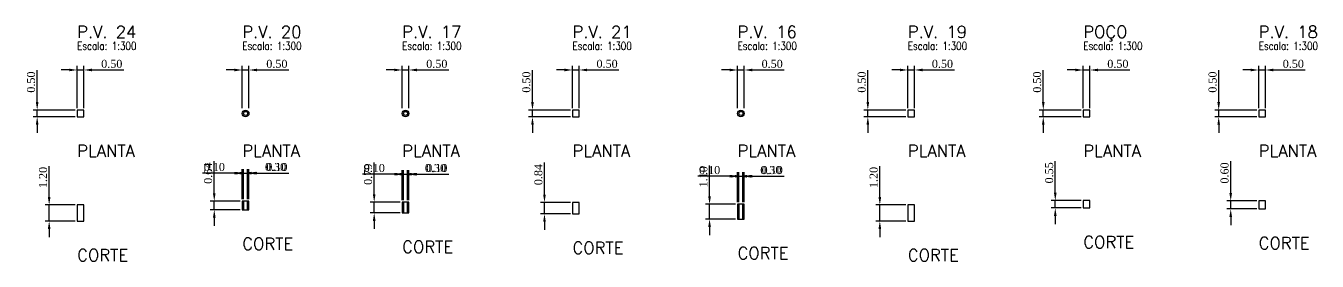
# Model space of a CAD drawing. Extents: x -44 to 14114764, y -20 to 289527804.
# Drawn here: x 359992.1 to 360088.9, y 7353290.9 to 7353308.5 of the extents above; entities that cross this region are included whole.
import ezdxf

# ---------------------------------------------------------------- set-up
doc = ezdxf.new("R2010")
doc.units = 0
doc.header["$PDMODE"] = 3
doc.header["$PDSIZE"] = 0.1
for name, color, linetype in [('DETALHE_POCO_COT', 8, 'Continuous'), ('DETALHE_POCO_FOR', 7, 'Continuous'), ('DETALHE_POCO_TIT', 5, 'Continuous'), ('DETALHE_POCO_TXT', 7, 'Continuous')]:
    doc.layers.add(name, color=color, linetype=linetype)
doc.styles.add('ROMANS', font='ROMANS.shx', dxfattribs={"height": 2})
doc.styles.get("Standard").update_dxf_attribs({"font": 'times.ttf'})
doc.dimstyles.new('ISO-25', dxfattribs={"dimtxt": 2.5, "dimasz": 2.5, "dimexe": 1.25, "dimexo": 0.625, "dimtad": 1, "dimtxsty": 'Standard', "dimcen": 2.5, "dimadec": 0, "dimazin": 0, "dimtfac": 1, "dimtmove": 0, "dimatfit": 3, "dimfxl": 1, "dimarcsym": 0})

# ---------------------------------------------------------------- blocks, each defined once
blk = doc.blocks.new('*D659')
at = {"layer": 'Defpoints', "color": 0, "transparency": 16777216}
for p in [(359996.457, 7353305.165), (359995.957, 7353302.165), (359996.457, 7353302.165)]:
    blk.add_point(p, dxfattribs=at)
at = {"layer": 'DETALHE_POCO_COT', "color": 0, "lineweight": -2, "transparency": 16777216}
for p, q in [((359995.957, 7353302.315), (359995.957, 7353305.465)), ((359996.457, 7353302.315), (359996.457, 7353305.465)), ((359995.357, 7353305.165), (359994.757, 7353305.165)), ((359995.957, 7353305.165), (359996.457, 7353305.165)), ((359997.057, 7353305.165), (359999.444, 7353305.165))]:
    blk.add_line(p, q, dxfattribs=at)
at = {"layer": 'DETALHE_POCO_COT', "color": 0, "transparency": 16777216}
for points in [[(359995.357, 7353305.265), (359995.357, 7353305.065), (359995.957, 7353305.165)], [(359997.057, 7353305.265), (359997.057, 7353305.065), (359996.457, 7353305.165)]]:
    blk.add_solid(points, dxfattribs=at)
at = {"layer": 'DETALHE_POCO_COT', "color": 0, "transparency": 16777216, "insert": (359998.551, 7353305.621), "char_height": 0.6, "attachment_point": 5}
blk.add_mtext('0.50', dxfattribs=at)
blk = doc.blocks.new('*D660')
at = {"layer": 'Defpoints', "color": 0, "transparency": 16777216}
for p in [(359992.957, 7353302.165), (359995.957, 7353302.165), (359995.957, 7353301.665)]:
    blk.add_point(p, dxfattribs=at)
at = {"layer": 'DETALHE_POCO_COT', "color": 0, "lineweight": -2, "transparency": 16777216}
for p, q in [((359992.957, 7353302.765), (359992.957, 7353305.152)), ((359995.807, 7353302.165), (359992.657, 7353302.165)), ((359995.807, 7353301.665), (359992.657, 7353301.665)), ((359992.957, 7353301.665), (359992.957, 7353302.165)), ((359992.957, 7353301.065), (359992.957, 7353300.465))]:
    blk.add_line(p, q, dxfattribs=at)
at = {"layer": 'DETALHE_POCO_COT', "color": 0, "transparency": 16777216}
for points in [[(359992.857, 7353302.765), (359993.057, 7353302.765), (359992.957, 7353302.165)], [(359992.857, 7353301.065), (359993.057, 7353301.065), (359992.957, 7353301.665)]]:
    blk.add_solid(points, dxfattribs=at)
at = {"layer": 'DETALHE_POCO_COT', "color": 0, "transparency": 16777216, "insert": (359992.501, 7353304.259), "char_height": 0.6, "attachment_point": 5, "rotation": 90}
blk.add_mtext('0.50', dxfattribs=at)
blk = doc.blocks.new('*D661')
at = {"layer": 'Defpoints', "color": 0, "transparency": 16777216}
for p in [(359993.857, 7353295.065), (359995.957, 7353295.065), (359995.957, 7353293.865)]:
    blk.add_point(p, dxfattribs=at)
at = {"layer": 'DETALHE_POCO_COT', "color": 0, "lineweight": -2, "transparency": 16777216}
for p, q in [((359993.857, 7353295.665), (359993.857, 7353297.98)), ((359995.807, 7353295.065), (359993.557, 7353295.065)), ((359993.857, 7353293.865), (359993.857, 7353295.065)), ((359995.807, 7353293.865), (359993.557, 7353293.865)), ((359993.857, 7353293.265), (359993.857, 7353292.665))]:
    blk.add_line(p, q, dxfattribs=at)
at = {"layer": 'DETALHE_POCO_COT', "color": 0, "transparency": 16777216}
for points in [[(359993.757, 7353295.665), (359993.957, 7353295.665), (359993.857, 7353295.065)], [(359993.757, 7353293.265), (359993.957, 7353293.265), (359993.857, 7353293.865)]]:
    blk.add_solid(points, dxfattribs=at)
at = {"layer": 'DETALHE_POCO_COT', "color": 0, "transparency": 16777216, "insert": (359993.401, 7353297.123), "char_height": 0.6, "attachment_point": 5, "rotation": 90}
blk.add_mtext('1.20', dxfattribs=at)
blk = doc.blocks.new('*D662')
at = {"layer": 'Defpoints', "color": 0, "transparency": 16777216}
for p in [(360008.833, 7353305.165), (360008.333, 7353302.165), (360008.833, 7353302.165)]:
    blk.add_point(p, dxfattribs=at)
at = {"layer": 'DETALHE_POCO_COT', "color": 0, "lineweight": -2, "transparency": 16777216}
for p, q in [((360008.333, 7353302.315), (360008.333, 7353305.465)), ((360008.833, 7353302.315), (360008.833, 7353305.465)), ((360007.733, 7353305.165), (360007.133, 7353305.165)), ((360008.333, 7353305.165), (360008.833, 7353305.165)), ((360009.433, 7353305.165), (360011.82, 7353305.165))]:
    blk.add_line(p, q, dxfattribs=at)
at = {"layer": 'DETALHE_POCO_COT', "color": 0, "transparency": 16777216}
for points in [[(360007.733, 7353305.265), (360007.733, 7353305.065), (360008.333, 7353305.165)], [(360009.433, 7353305.265), (360009.433, 7353305.065), (360008.833, 7353305.165)]]:
    blk.add_solid(points, dxfattribs=at)
at = {"layer": 'DETALHE_POCO_COT', "color": 0, "transparency": 16777216, "insert": (360010.927, 7353305.621), "char_height": 0.6, "attachment_point": 5}
blk.add_mtext('0.50', dxfattribs=at)
blk = doc.blocks.new('*D663')
at = {"layer": 'Defpoints', "color": 0, "transparency": 16777216}
for p in [(360006.233, 7353295.347), (360008.333, 7353295.347), (360008.333, 7353294.71)]:
    blk.add_point(p, dxfattribs=at)
at = {"layer": 'DETALHE_POCO_COT', "color": 0, "lineweight": -2, "transparency": 16777216}
for p, q in [((360006.233, 7353295.947), (360006.233, 7353298.334)), ((360008.183, 7353295.347), (360005.933, 7353295.347)), ((360006.233, 7353294.71), (360006.233, 7353295.347)), ((360008.183, 7353294.71), (360005.933, 7353294.71)), ((360006.233, 7353294.11), (360006.233, 7353293.51))]:
    blk.add_line(p, q, dxfattribs=at)
at = {"layer": 'DETALHE_POCO_COT', "color": 0, "transparency": 16777216}
for points in [[(360006.133, 7353295.947), (360006.333, 7353295.947), (360006.233, 7353295.347)], [(360006.133, 7353294.11), (360006.333, 7353294.11), (360006.233, 7353294.71)]]:
    blk.add_solid(points, dxfattribs=at)
at = {"layer": 'DETALHE_POCO_COT', "color": 0, "transparency": 16777216, "insert": (360005.777, 7353297.441), "char_height": 0.6, "attachment_point": 5, "rotation": 90}
blk.add_mtext('0.64', dxfattribs=at)
blk = doc.blocks.new('*D664')
at = {"layer": 'Defpoints', "color": 0, "transparency": 16777216}
for p in [(360008.433, 7353297.447), (360008.333, 7353295.347), (360008.433, 7353295.347)]:
    blk.add_point(p, dxfattribs=at)
at = {"layer": 'DETALHE_POCO_COT', "color": 0, "lineweight": -2, "transparency": 16777216}
for p, q in [((360008.333, 7353295.497), (360008.333, 7353297.747)), ((360008.433, 7353295.497), (360008.433, 7353297.747)), ((360007.733, 7353297.447), (360005.347, 7353297.447)), ((360008.433, 7353297.447), (360008.333, 7353297.447)), ((360009.033, 7353297.447), (360009.633, 7353297.447))]:
    blk.add_line(p, q, dxfattribs=at)
at = {"layer": 'DETALHE_POCO_COT', "color": 0, "transparency": 16777216}
for points in [[(360007.733, 7353297.547), (360007.733, 7353297.347), (360008.333, 7353297.447)], [(360009.033, 7353297.547), (360009.033, 7353297.347), (360008.433, 7353297.447)]]:
    blk.add_solid(points, dxfattribs=at)
at = {"layer": 'DETALHE_POCO_COT', "color": 0, "transparency": 16777216, "insert": (360006.24, 7353297.903), "char_height": 0.6, "attachment_point": 5}
blk.add_mtext('0.10', dxfattribs=at)
blk = doc.blocks.new('*D665')
at = {"layer": 'Defpoints', "color": 0, "transparency": 16777216}
for p in [(360008.733, 7353297.447), (360008.433, 7353295.347), (360008.733, 7353295.347)]:
    blk.add_point(p, dxfattribs=at)
at = {"layer": 'DETALHE_POCO_COT', "color": 0, "lineweight": -2, "transparency": 16777216}
for p, q in [((360008.433, 7353295.497), (360008.433, 7353297.747)), ((360008.733, 7353295.497), (360008.733, 7353297.747)), ((360007.833, 7353297.447), (360007.233, 7353297.447)), ((360008.433, 7353297.447), (360008.733, 7353297.447)), ((360009.333, 7353297.447), (360011.72, 7353297.447))]:
    blk.add_line(p, q, dxfattribs=at)
at = {"layer": 'DETALHE_POCO_COT', "color": 0, "transparency": 16777216}
for points in [[(360007.833, 7353297.547), (360007.833, 7353297.347), (360008.433, 7353297.447)], [(360009.333, 7353297.547), (360009.333, 7353297.347), (360008.733, 7353297.447)]]:
    blk.add_solid(points, dxfattribs=at)
at = {"layer": 'DETALHE_POCO_COT', "color": 0, "transparency": 16777216, "insert": (360010.827, 7353297.903), "char_height": 0.6, "attachment_point": 5}
blk.add_mtext('0.30', dxfattribs=at)
blk = doc.blocks.new('*D666')
at = {"layer": 'Defpoints', "color": 0, "transparency": 16777216}
for p in [(360008.833, 7353297.447), (360008.733, 7353295.347), (360008.833, 7353295.347)]:
    blk.add_point(p, dxfattribs=at)
at = {"layer": 'DETALHE_POCO_COT', "color": 0, "lineweight": -2, "transparency": 16777216}
for p, q in [((360008.733, 7353295.497), (360008.733, 7353297.747)), ((360008.833, 7353295.497), (360008.833, 7353297.747)), ((360008.133, 7353297.447), (360007.533, 7353297.447)), ((360008.733, 7353297.447), (360008.833, 7353297.447)), ((360009.433, 7353297.447), (360011.82, 7353297.447))]:
    blk.add_line(p, q, dxfattribs=at)
at = {"layer": 'DETALHE_POCO_COT', "color": 0, "transparency": 16777216}
for points in [[(360008.133, 7353297.547), (360008.133, 7353297.347), (360008.733, 7353297.447)], [(360009.433, 7353297.547), (360009.433, 7353297.347), (360008.833, 7353297.447)]]:
    blk.add_solid(points, dxfattribs=at)
at = {"layer": 'DETALHE_POCO_COT', "color": 0, "transparency": 16777216, "insert": (360010.927, 7353297.903), "char_height": 0.6, "attachment_point": 5}
blk.add_mtext('0.10', dxfattribs=at)
blk = doc.blocks.new('*D667')
at = {"layer": 'Defpoints', "color": 0, "transparency": 16777216}
for p in [(360020.822, 7353305.165), (360020.322, 7353302.165), (360020.822, 7353302.165)]:
    blk.add_point(p, dxfattribs=at)
at = {"layer": 'DETALHE_POCO_COT', "color": 0, "lineweight": -2, "transparency": 16777216}
for p, q in [((360020.322, 7353302.315), (360020.322, 7353305.465)), ((360020.822, 7353302.315), (360020.822, 7353305.465)), ((360019.722, 7353305.165), (360019.122, 7353305.165)), ((360020.322, 7353305.165), (360020.822, 7353305.165)), ((360021.422, 7353305.165), (360023.809, 7353305.165))]:
    blk.add_line(p, q, dxfattribs=at)
at = {"layer": 'DETALHE_POCO_COT', "color": 0, "transparency": 16777216}
for points in [[(360019.722, 7353305.265), (360019.722, 7353305.065), (360020.322, 7353305.165)], [(360021.422, 7353305.265), (360021.422, 7353305.065), (360020.822, 7353305.165)]]:
    blk.add_solid(points, dxfattribs=at)
at = {"layer": 'DETALHE_POCO_COT', "color": 0, "transparency": 16777216, "insert": (360022.916, 7353305.621), "char_height": 0.6, "attachment_point": 5}
blk.add_mtext('0.50', dxfattribs=at)
blk = doc.blocks.new('*D668')
at = {"layer": 'Defpoints', "color": 0, "transparency": 16777216}
for p in [(360018.222, 7353295.27), (360020.322, 7353295.27), (360020.322, 7353294.478)]:
    blk.add_point(p, dxfattribs=at)
at = {"layer": 'DETALHE_POCO_COT', "color": 0, "lineweight": -2, "transparency": 16777216}
for p, q in [((360018.222, 7353295.87), (360018.222, 7353298.25)), ((360020.172, 7353295.27), (360017.922, 7353295.27)), ((360018.222, 7353294.478), (360018.222, 7353295.27)), ((360020.172, 7353294.478), (360017.922, 7353294.478)), ((360018.222, 7353293.878), (360018.222, 7353293.278))]:
    blk.add_line(p, q, dxfattribs=at)
at = {"layer": 'DETALHE_POCO_COT', "color": 0, "transparency": 16777216}
for points in [[(360018.122, 7353295.87), (360018.322, 7353295.87), (360018.222, 7353295.27)], [(360018.122, 7353293.878), (360018.322, 7353293.878), (360018.222, 7353294.478)]]:
    blk.add_solid(points, dxfattribs=at)
at = {"layer": 'DETALHE_POCO_COT', "color": 0, "transparency": 16777216, "insert": (360017.766, 7353297.36), "char_height": 0.6, "attachment_point": 5, "rotation": 90}
blk.add_mtext('0.79', dxfattribs=at)
blk = doc.blocks.new('*D669')
at = {"layer": 'Defpoints', "color": 0, "transparency": 16777216}
for p in [(360020.422, 7353297.37), (360020.322, 7353295.27), (360020.422, 7353295.27)]:
    blk.add_point(p, dxfattribs=at)
at = {"layer": 'DETALHE_POCO_COT', "color": 0, "lineweight": -2, "transparency": 16777216}
for p, q in [((360019.722, 7353297.37), (360017.335, 7353297.37)), ((360020.322, 7353295.42), (360020.322, 7353297.67)), ((360020.422, 7353297.37), (360020.322, 7353297.37)), ((360020.422, 7353295.42), (360020.422, 7353297.67)), ((360021.022, 7353297.37), (360021.622, 7353297.37))]:
    blk.add_line(p, q, dxfattribs=at)
at = {"layer": 'DETALHE_POCO_COT', "color": 0, "transparency": 16777216}
for points in [[(360019.722, 7353297.47), (360019.722, 7353297.27), (360020.322, 7353297.37)], [(360021.022, 7353297.47), (360021.022, 7353297.27), (360020.422, 7353297.37)]]:
    blk.add_solid(points, dxfattribs=at)
at = {"layer": 'DETALHE_POCO_COT', "color": 0, "transparency": 16777216, "insert": (360018.229, 7353297.826), "char_height": 0.6, "attachment_point": 5}
blk.add_mtext('0.10', dxfattribs=at)
blk = doc.blocks.new('*D670')
at = {"layer": 'Defpoints', "color": 0, "transparency": 16777216}
for p in [(360020.722, 7353297.37), (360020.422, 7353295.27), (360020.722, 7353295.27)]:
    blk.add_point(p, dxfattribs=at)
at = {"layer": 'DETALHE_POCO_COT', "color": 0, "lineweight": -2, "transparency": 16777216}
for p, q in [((360019.822, 7353297.37), (360019.222, 7353297.37)), ((360020.422, 7353295.42), (360020.422, 7353297.67)), ((360020.422, 7353297.37), (360020.722, 7353297.37)), ((360020.722, 7353295.42), (360020.722, 7353297.67)), ((360021.322, 7353297.37), (360023.709, 7353297.37))]:
    blk.add_line(p, q, dxfattribs=at)
at = {"layer": 'DETALHE_POCO_COT', "color": 0, "transparency": 16777216}
for points in [[(360019.822, 7353297.47), (360019.822, 7353297.27), (360020.422, 7353297.37)], [(360021.322, 7353297.47), (360021.322, 7353297.27), (360020.722, 7353297.37)]]:
    blk.add_solid(points, dxfattribs=at)
at = {"layer": 'DETALHE_POCO_COT', "color": 0, "transparency": 16777216, "insert": (360022.816, 7353297.826), "char_height": 0.6, "attachment_point": 5}
blk.add_mtext('0.30', dxfattribs=at)
blk = doc.blocks.new('*D671')
at = {"layer": 'Defpoints', "color": 0, "transparency": 16777216}
for p in [(360020.822, 7353297.37), (360020.722, 7353295.27), (360020.822, 7353295.27)]:
    blk.add_point(p, dxfattribs=at)
at = {"layer": 'DETALHE_POCO_COT', "color": 0, "lineweight": -2, "transparency": 16777216}
for p, q in [((360020.122, 7353297.37), (360019.522, 7353297.37)), ((360020.722, 7353295.42), (360020.722, 7353297.67)), ((360020.722, 7353297.37), (360020.822, 7353297.37)), ((360020.822, 7353295.42), (360020.822, 7353297.67)), ((360021.422, 7353297.37), (360023.809, 7353297.37))]:
    blk.add_line(p, q, dxfattribs=at)
at = {"layer": 'DETALHE_POCO_COT', "color": 0, "transparency": 16777216}
for points in [[(360020.122, 7353297.47), (360020.122, 7353297.27), (360020.722, 7353297.37)], [(360021.422, 7353297.47), (360021.422, 7353297.27), (360020.822, 7353297.37)]]:
    blk.add_solid(points, dxfattribs=at)
at = {"layer": 'DETALHE_POCO_COT', "color": 0, "transparency": 16777216, "insert": (360022.916, 7353297.826), "char_height": 0.6, "attachment_point": 5}
blk.add_mtext('0.10', dxfattribs=at)
blk = doc.blocks.new('*D672')
at = {"layer": 'Defpoints', "color": 0, "transparency": 16777216}
for p in [(360033.586, 7353305.165), (360033.086, 7353302.165), (360033.586, 7353302.165)]:
    blk.add_point(p, dxfattribs=at)
at = {"layer": 'DETALHE_POCO_COT', "color": 0, "lineweight": -2, "transparency": 16777216}
for p, q in [((360033.086, 7353302.315), (360033.086, 7353305.465)), ((360033.586, 7353302.315), (360033.586, 7353305.465)), ((360032.486, 7353305.165), (360031.886, 7353305.165)), ((360033.086, 7353305.165), (360033.586, 7353305.165)), ((360034.186, 7353305.165), (360036.572, 7353305.165))]:
    blk.add_line(p, q, dxfattribs=at)
at = {"layer": 'DETALHE_POCO_COT', "color": 0, "transparency": 16777216}
for points in [[(360032.486, 7353305.265), (360032.486, 7353305.065), (360033.086, 7353305.165)], [(360034.186, 7353305.265), (360034.186, 7353305.065), (360033.586, 7353305.165)]]:
    blk.add_solid(points, dxfattribs=at)
at = {"layer": 'DETALHE_POCO_COT', "color": 0, "transparency": 16777216, "insert": (360035.679, 7353305.621), "char_height": 0.6, "attachment_point": 5}
blk.add_mtext('0.50', dxfattribs=at)
blk = doc.blocks.new('*D673')
at = {"layer": 'Defpoints', "color": 0, "transparency": 16777216}
for p in [(360030.086, 7353302.165), (360033.086, 7353302.165), (360033.086, 7353301.665)]:
    blk.add_point(p, dxfattribs=at)
at = {"layer": 'DETALHE_POCO_COT', "color": 0, "lineweight": -2, "transparency": 16777216}
for p, q in [((360030.086, 7353302.765), (360030.086, 7353305.152)), ((360032.936, 7353302.165), (360029.786, 7353302.165)), ((360032.936, 7353301.665), (360029.786, 7353301.665)), ((360030.086, 7353301.665), (360030.086, 7353302.165)), ((360030.086, 7353301.065), (360030.086, 7353300.465))]:
    blk.add_line(p, q, dxfattribs=at)
at = {"layer": 'DETALHE_POCO_COT', "color": 0, "transparency": 16777216}
for points in [[(360029.986, 7353302.765), (360030.186, 7353302.765), (360030.086, 7353302.165)], [(360029.986, 7353301.065), (360030.186, 7353301.065), (360030.086, 7353301.665)]]:
    blk.add_solid(points, dxfattribs=at)
at = {"layer": 'DETALHE_POCO_COT', "color": 0, "transparency": 16777216, "insert": (360029.63, 7353304.259), "char_height": 0.6, "attachment_point": 5, "rotation": 90}
blk.add_mtext('0.50', dxfattribs=at)
blk = doc.blocks.new('*D674')
at = {"layer": 'Defpoints', "color": 0, "transparency": 16777216}
for p in [(360030.986, 7353295.246), (360033.086, 7353295.246), (360033.086, 7353294.406)]:
    blk.add_point(p, dxfattribs=at)
at = {"layer": 'DETALHE_POCO_COT', "color": 0, "lineweight": -2, "transparency": 16777216}
for p, q in [((360030.986, 7353295.846), (360030.986, 7353298.233)), ((360032.936, 7353295.246), (360030.686, 7353295.246)), ((360030.986, 7353294.406), (360030.986, 7353295.246)), ((360032.936, 7353294.406), (360030.686, 7353294.406)), ((360030.986, 7353293.806), (360030.986, 7353293.206))]:
    blk.add_line(p, q, dxfattribs=at)
at = {"layer": 'DETALHE_POCO_COT', "color": 0, "transparency": 16777216}
for points in [[(360030.886, 7353295.846), (360031.086, 7353295.846), (360030.986, 7353295.246)], [(360030.886, 7353293.806), (360031.086, 7353293.806), (360030.986, 7353294.406)]]:
    blk.add_solid(points, dxfattribs=at)
at = {"layer": 'DETALHE_POCO_COT', "color": 0, "transparency": 16777216, "insert": (360030.53, 7353297.339), "char_height": 0.6, "attachment_point": 5, "rotation": 90}
blk.add_mtext('0.84', dxfattribs=at)
blk = doc.blocks.new('*D675')
at = {"layer": 'Defpoints', "color": 0, "transparency": 16777216}
for p in [(360045.962, 7353305.165), (360045.462, 7353302.165), (360045.962, 7353302.165)]:
    blk.add_point(p, dxfattribs=at)
at = {"layer": 'DETALHE_POCO_COT', "color": 0, "lineweight": -2, "transparency": 16777216}
for p, q in [((360045.462, 7353302.315), (360045.462, 7353305.465)), ((360045.962, 7353302.315), (360045.962, 7353305.465)), ((360044.862, 7353305.165), (360044.262, 7353305.165)), ((360045.462, 7353305.165), (360045.962, 7353305.165)), ((360046.562, 7353305.165), (360048.948, 7353305.165))]:
    blk.add_line(p, q, dxfattribs=at)
at = {"layer": 'DETALHE_POCO_COT', "color": 0, "transparency": 16777216}
for points in [[(360044.862, 7353305.265), (360044.862, 7353305.065), (360045.462, 7353305.165)], [(360046.562, 7353305.265), (360046.562, 7353305.065), (360045.962, 7353305.165)]]:
    blk.add_solid(points, dxfattribs=at)
at = {"layer": 'DETALHE_POCO_COT', "color": 0, "transparency": 16777216, "insert": (360048.055, 7353305.621), "char_height": 0.6, "attachment_point": 5}
blk.add_mtext('0.50', dxfattribs=at)
blk = doc.blocks.new('*D676')
at = {"layer": 'Defpoints', "color": 0, "transparency": 16777216}
for p in [(360043.362, 7353295.115), (360045.462, 7353295.115), (360045.462, 7353294.015)]:
    blk.add_point(p, dxfattribs=at)
at = {"layer": 'DETALHE_POCO_COT', "color": 0, "lineweight": -2, "transparency": 16777216}
for p, q in [((360043.362, 7353295.715), (360043.362, 7353298.03)), ((360045.312, 7353295.115), (360043.062, 7353295.115)), ((360043.362, 7353294.015), (360043.362, 7353295.115)), ((360045.312, 7353294.015), (360043.062, 7353294.015)), ((360043.362, 7353293.415), (360043.362, 7353292.815))]:
    blk.add_line(p, q, dxfattribs=at)
at = {"layer": 'DETALHE_POCO_COT', "color": 0, "transparency": 16777216}
for points in [[(360043.262, 7353295.715), (360043.462, 7353295.715), (360043.362, 7353295.115)], [(360043.262, 7353293.415), (360043.462, 7353293.415), (360043.362, 7353294.015)]]:
    blk.add_solid(points, dxfattribs=at)
at = {"layer": 'DETALHE_POCO_COT', "color": 0, "transparency": 16777216, "insert": (360042.906, 7353297.173), "char_height": 0.6, "attachment_point": 5, "rotation": 90}
blk.add_mtext('1.10', dxfattribs=at)
blk = doc.blocks.new('*D677')
at = {"layer": 'Defpoints', "color": 0, "transparency": 16777216}
for p in [(360045.562, 7353297.215), (360045.462, 7353295.115), (360045.562, 7353295.115)]:
    blk.add_point(p, dxfattribs=at)
at = {"layer": 'DETALHE_POCO_COT', "color": 0, "lineweight": -2, "transparency": 16777216}
for p, q in [((360044.862, 7353297.215), (360042.475, 7353297.215)), ((360045.462, 7353295.265), (360045.462, 7353297.515)), ((360045.562, 7353297.215), (360045.462, 7353297.215)), ((360045.562, 7353295.265), (360045.562, 7353297.515)), ((360046.162, 7353297.215), (360046.762, 7353297.215))]:
    blk.add_line(p, q, dxfattribs=at)
at = {"layer": 'DETALHE_POCO_COT', "color": 0, "transparency": 16777216}
for points in [[(360044.862, 7353297.315), (360044.862, 7353297.115), (360045.462, 7353297.215)], [(360046.162, 7353297.315), (360046.162, 7353297.115), (360045.562, 7353297.215)]]:
    blk.add_solid(points, dxfattribs=at)
at = {"layer": 'DETALHE_POCO_COT', "color": 0, "transparency": 16777216, "insert": (360043.368, 7353297.671), "char_height": 0.6, "attachment_point": 5}
blk.add_mtext('0.10', dxfattribs=at)
blk = doc.blocks.new('*D678')
at = {"layer": 'Defpoints', "color": 0, "transparency": 16777216}
for p in [(360045.862, 7353297.215), (360045.562, 7353295.115), (360045.862, 7353295.115)]:
    blk.add_point(p, dxfattribs=at)
at = {"layer": 'DETALHE_POCO_COT', "color": 0, "lineweight": -2, "transparency": 16777216}
for p, q in [((360044.962, 7353297.215), (360044.362, 7353297.215)), ((360045.562, 7353295.265), (360045.562, 7353297.515)), ((360045.562, 7353297.215), (360045.862, 7353297.215)), ((360045.862, 7353295.265), (360045.862, 7353297.515)), ((360046.462, 7353297.215), (360048.848, 7353297.215))]:
    blk.add_line(p, q, dxfattribs=at)
at = {"layer": 'DETALHE_POCO_COT', "color": 0, "transparency": 16777216}
for points in [[(360044.962, 7353297.315), (360044.962, 7353297.115), (360045.562, 7353297.215)], [(360046.462, 7353297.315), (360046.462, 7353297.115), (360045.862, 7353297.215)]]:
    blk.add_solid(points, dxfattribs=at)
at = {"layer": 'DETALHE_POCO_COT', "color": 0, "transparency": 16777216, "insert": (360047.955, 7353297.671), "char_height": 0.6, "attachment_point": 5}
blk.add_mtext('0.30', dxfattribs=at)
blk = doc.blocks.new('*D679')
at = {"layer": 'Defpoints', "color": 0, "transparency": 16777216}
for p in [(360045.962, 7353297.215), (360045.862, 7353295.115), (360045.962, 7353295.115)]:
    blk.add_point(p, dxfattribs=at)
at = {"layer": 'DETALHE_POCO_COT', "color": 0, "lineweight": -2, "transparency": 16777216}
for p, q in [((360045.262, 7353297.215), (360044.662, 7353297.215)), ((360045.862, 7353295.265), (360045.862, 7353297.515)), ((360045.862, 7353297.215), (360045.962, 7353297.215)), ((360045.962, 7353295.265), (360045.962, 7353297.515)), ((360046.562, 7353297.215), (360048.948, 7353297.215))]:
    blk.add_line(p, q, dxfattribs=at)
at = {"layer": 'DETALHE_POCO_COT', "color": 0, "transparency": 16777216}
for points in [[(360045.262, 7353297.315), (360045.262, 7353297.115), (360045.862, 7353297.215)], [(360046.562, 7353297.315), (360046.562, 7353297.115), (360045.962, 7353297.215)]]:
    blk.add_solid(points, dxfattribs=at)
at = {"layer": 'DETALHE_POCO_COT', "color": 0, "transparency": 16777216, "insert": (360048.055, 7353297.671), "char_height": 0.6, "attachment_point": 5}
blk.add_mtext('0.10', dxfattribs=at)
blk = doc.blocks.new('*D680')
at = {"layer": 'Defpoints', "color": 0, "transparency": 16777216}
for p in [(360058.725, 7353305.165), (360058.225, 7353302.165), (360058.725, 7353302.165)]:
    blk.add_point(p, dxfattribs=at)
at = {"layer": 'DETALHE_POCO_COT', "color": 0, "lineweight": -2, "transparency": 16777216}
for p, q in [((360058.225, 7353302.315), (360058.225, 7353305.465)), ((360058.725, 7353302.315), (360058.725, 7353305.465)), ((360057.625, 7353305.165), (360057.025, 7353305.165)), ((360058.225, 7353305.165), (360058.725, 7353305.165)), ((360059.325, 7353305.165), (360061.712, 7353305.165))]:
    blk.add_line(p, q, dxfattribs=at)
at = {"layer": 'DETALHE_POCO_COT', "color": 0, "transparency": 16777216}
for points in [[(360057.625, 7353305.265), (360057.625, 7353305.065), (360058.225, 7353305.165)], [(360059.325, 7353305.265), (360059.325, 7353305.065), (360058.725, 7353305.165)]]:
    blk.add_solid(points, dxfattribs=at)
at = {"layer": 'DETALHE_POCO_COT', "color": 0, "transparency": 16777216, "insert": (360060.819, 7353305.621), "char_height": 0.6, "attachment_point": 5}
blk.add_mtext('0.50', dxfattribs=at)
blk = doc.blocks.new('*D681')
at = {"layer": 'Defpoints', "color": 0, "transparency": 16777216}
for p in [(360055.225, 7353302.165), (360058.225, 7353302.165), (360058.225, 7353301.665)]:
    blk.add_point(p, dxfattribs=at)
at = {"layer": 'DETALHE_POCO_COT', "color": 0, "lineweight": -2, "transparency": 16777216}
for p, q in [((360055.225, 7353302.765), (360055.225, 7353305.152)), ((360058.075, 7353302.165), (360054.925, 7353302.165)), ((360058.075, 7353301.665), (360054.925, 7353301.665)), ((360055.225, 7353301.665), (360055.225, 7353302.165)), ((360055.225, 7353301.065), (360055.225, 7353300.465))]:
    blk.add_line(p, q, dxfattribs=at)
at = {"layer": 'DETALHE_POCO_COT', "color": 0, "transparency": 16777216}
for points in [[(360055.125, 7353302.765), (360055.325, 7353302.765), (360055.225, 7353302.165)], [(360055.125, 7353301.065), (360055.325, 7353301.065), (360055.225, 7353301.665)]]:
    blk.add_solid(points, dxfattribs=at)
at = {"layer": 'DETALHE_POCO_COT', "color": 0, "transparency": 16777216, "insert": (360054.769, 7353304.259), "char_height": 0.6, "attachment_point": 5, "rotation": 90}
blk.add_mtext('0.50', dxfattribs=at)
blk = doc.blocks.new('*D682')
at = {"layer": 'Defpoints', "color": 0, "transparency": 16777216}
for p in [(360056.125, 7353295.065), (360058.225, 7353295.065), (360058.225, 7353293.865)]:
    blk.add_point(p, dxfattribs=at)
at = {"layer": 'DETALHE_POCO_COT', "color": 0, "lineweight": -2, "transparency": 16777216}
for p, q in [((360056.125, 7353295.665), (360056.125, 7353297.98)), ((360058.075, 7353295.065), (360055.825, 7353295.065)), ((360056.125, 7353293.865), (360056.125, 7353295.065)), ((360058.075, 7353293.865), (360055.825, 7353293.865)), ((360056.125, 7353293.265), (360056.125, 7353292.665))]:
    blk.add_line(p, q, dxfattribs=at)
at = {"layer": 'DETALHE_POCO_COT', "color": 0, "transparency": 16777216}
for points in [[(360056.025, 7353295.665), (360056.225, 7353295.665), (360056.125, 7353295.065)], [(360056.025, 7353293.265), (360056.225, 7353293.265), (360056.125, 7353293.865)]]:
    blk.add_solid(points, dxfattribs=at)
at = {"layer": 'DETALHE_POCO_COT', "color": 0, "transparency": 16777216, "insert": (360055.669, 7353297.123), "char_height": 0.6, "attachment_point": 5, "rotation": 90}
blk.add_mtext('1.20', dxfattribs=at)
blk = doc.blocks.new('*D683')
at = {"layer": 'Defpoints', "color": 0, "transparency": 16777216}
for p in [(360071.876, 7353305.165), (360071.376, 7353302.165), (360071.876, 7353302.165)]:
    blk.add_point(p, dxfattribs=at)
at = {"layer": 'DETALHE_POCO_COT', "color": 0, "lineweight": -2, "transparency": 16777216}
for p, q in [((360071.376, 7353302.315), (360071.376, 7353305.465)), ((360071.876, 7353302.315), (360071.876, 7353305.465)), ((360070.776, 7353305.165), (360070.176, 7353305.165)), ((360071.376, 7353305.165), (360071.876, 7353305.165)), ((360072.476, 7353305.165), (360074.863, 7353305.165))]:
    blk.add_line(p, q, dxfattribs=at)
at = {"layer": 'DETALHE_POCO_COT', "color": 0, "transparency": 16777216}
for points in [[(360070.776, 7353305.265), (360070.776, 7353305.065), (360071.376, 7353305.165)], [(360072.476, 7353305.265), (360072.476, 7353305.065), (360071.876, 7353305.165)]]:
    blk.add_solid(points, dxfattribs=at)
at = {"layer": 'DETALHE_POCO_COT', "color": 0, "transparency": 16777216, "insert": (360073.969, 7353305.621), "char_height": 0.6, "attachment_point": 5}
blk.add_mtext('0.50', dxfattribs=at)
blk = doc.blocks.new('*D684')
at = {"layer": 'Defpoints', "color": 0, "transparency": 16777216}
for p in [(360068.376, 7353302.165), (360071.376, 7353302.165), (360071.376, 7353301.665)]:
    blk.add_point(p, dxfattribs=at)
at = {"layer": 'DETALHE_POCO_COT', "color": 0, "lineweight": -2, "transparency": 16777216}
for p, q in [((360068.376, 7353302.765), (360068.376, 7353305.152)), ((360071.226, 7353302.165), (360068.076, 7353302.165)), ((360071.226, 7353301.665), (360068.076, 7353301.665)), ((360068.376, 7353301.665), (360068.376, 7353302.165)), ((360068.376, 7353301.065), (360068.376, 7353300.465))]:
    blk.add_line(p, q, dxfattribs=at)
at = {"layer": 'DETALHE_POCO_COT', "color": 0, "transparency": 16777216}
for points in [[(360068.276, 7353302.765), (360068.476, 7353302.765), (360068.376, 7353302.165)], [(360068.276, 7353301.065), (360068.476, 7353301.065), (360068.376, 7353301.665)]]:
    blk.add_solid(points, dxfattribs=at)
at = {"layer": 'DETALHE_POCO_COT', "color": 0, "transparency": 16777216, "insert": (360067.92, 7353304.259), "char_height": 0.6, "attachment_point": 5, "rotation": 90}
blk.add_mtext('0.50', dxfattribs=at)
blk = doc.blocks.new('*D685')
at = {"layer": 'Defpoints', "color": 0, "transparency": 16777216}
for p in [(360069.276, 7353295.391), (360071.376, 7353295.391), (360071.376, 7353294.842)]:
    blk.add_point(p, dxfattribs=at)
at = {"layer": 'DETALHE_POCO_COT', "color": 0, "lineweight": -2, "transparency": 16777216}
for p, q in [((360069.276, 7353295.991), (360069.276, 7353298.351)), ((360071.226, 7353295.391), (360068.976, 7353295.391)), ((360071.226, 7353294.842), (360068.976, 7353294.842)), ((360069.276, 7353294.842), (360069.276, 7353295.391)), ((360069.276, 7353294.242), (360069.276, 7353293.642))]:
    blk.add_line(p, q, dxfattribs=at)
at = {"layer": 'DETALHE_POCO_COT', "color": 0, "transparency": 16777216}
for points in [[(360069.176, 7353295.991), (360069.376, 7353295.991), (360069.276, 7353295.391)], [(360069.176, 7353294.242), (360069.376, 7353294.242), (360069.276, 7353294.842)]]:
    blk.add_solid(points, dxfattribs=at)
at = {"layer": 'DETALHE_POCO_COT', "color": 0, "transparency": 16777216, "insert": (360068.82, 7353297.471), "char_height": 0.6, "attachment_point": 5, "rotation": 90}
blk.add_mtext('0.55', dxfattribs=at)
blk = doc.blocks.new('*D686')
at = {"layer": 'Defpoints', "color": 0, "transparency": 16777216}
for p in [(360085.027, 7353305.165), (360084.527, 7353302.165), (360085.027, 7353302.165)]:
    blk.add_point(p, dxfattribs=at)
at = {"layer": 'DETALHE_POCO_COT', "color": 0, "lineweight": -2, "transparency": 16777216}
for p, q in [((360084.527, 7353302.315), (360084.527, 7353305.465)), ((360085.027, 7353302.315), (360085.027, 7353305.465)), ((360083.927, 7353305.165), (360083.327, 7353305.165)), ((360084.527, 7353305.165), (360085.027, 7353305.165)), ((360085.627, 7353305.165), (360088.013, 7353305.165))]:
    blk.add_line(p, q, dxfattribs=at)
at = {"layer": 'DETALHE_POCO_COT', "color": 0, "transparency": 16777216}
for points in [[(360083.927, 7353305.265), (360083.927, 7353305.065), (360084.527, 7353305.165)], [(360085.627, 7353305.265), (360085.627, 7353305.065), (360085.027, 7353305.165)]]:
    blk.add_solid(points, dxfattribs=at)
at = {"layer": 'DETALHE_POCO_COT', "color": 0, "transparency": 16777216, "insert": (360087.12, 7353305.621), "char_height": 0.6, "attachment_point": 5}
blk.add_mtext('0.50', dxfattribs=at)
blk = doc.blocks.new('*D687')
at = {"layer": 'Defpoints', "color": 0, "transparency": 16777216}
for p in [(360081.527, 7353302.165), (360084.527, 7353302.165), (360084.527, 7353301.665)]:
    blk.add_point(p, dxfattribs=at)
at = {"layer": 'DETALHE_POCO_COT', "color": 0, "lineweight": -2, "transparency": 16777216}
for p, q in [((360081.527, 7353302.765), (360081.527, 7353305.152)), ((360084.377, 7353302.165), (360081.227, 7353302.165)), ((360084.377, 7353301.665), (360081.227, 7353301.665)), ((360081.527, 7353301.665), (360081.527, 7353302.165)), ((360081.527, 7353301.065), (360081.527, 7353300.465))]:
    blk.add_line(p, q, dxfattribs=at)
at = {"layer": 'DETALHE_POCO_COT', "color": 0, "transparency": 16777216}
for points in [[(360081.427, 7353302.765), (360081.627, 7353302.765), (360081.527, 7353302.165)], [(360081.427, 7353301.065), (360081.627, 7353301.065), (360081.527, 7353301.665)]]:
    blk.add_solid(points, dxfattribs=at)
at = {"layer": 'DETALHE_POCO_COT', "color": 0, "transparency": 16777216, "insert": (360081.071, 7353304.259), "char_height": 0.6, "attachment_point": 5, "rotation": 90}
blk.add_mtext('0.50', dxfattribs=at)
blk = doc.blocks.new('*D688')
at = {"layer": 'Defpoints', "color": 0, "transparency": 16777216}
for p in [(360082.427, 7353295.365), (360084.527, 7353295.365), (360084.527, 7353294.765)]:
    blk.add_point(p, dxfattribs=at)
at = {"layer": 'DETALHE_POCO_COT', "color": 0, "lineweight": -2, "transparency": 16777216}
for p, q in [((360082.427, 7353295.965), (360082.427, 7353298.352)), ((360084.377, 7353295.365), (360082.127, 7353295.365)), ((360082.427, 7353294.765), (360082.427, 7353295.365)), ((360084.377, 7353294.765), (360082.127, 7353294.765)), ((360082.427, 7353294.165), (360082.427, 7353293.565))]:
    blk.add_line(p, q, dxfattribs=at)
at = {"layer": 'DETALHE_POCO_COT', "color": 0, "transparency": 16777216}
for points in [[(360082.327, 7353295.965), (360082.527, 7353295.965), (360082.427, 7353295.365)], [(360082.327, 7353294.165), (360082.527, 7353294.165), (360082.427, 7353294.765)]]:
    blk.add_solid(points, dxfattribs=at)
at = {"layer": 'DETALHE_POCO_COT', "color": 0, "transparency": 16777216, "insert": (360081.971, 7353297.459), "char_height": 0.6, "attachment_point": 5, "rotation": 90}
blk.add_mtext('0.60', dxfattribs=at)

msp = doc.modelspace()

# ---------------------------------------------------------------- linework, layer by layer
at = {"layer": 'DETALHE_POCO_FOR', "linetype": 'Continuous'}
for points in [[(359995.957, 7353301.665), (359996.457, 7353301.665), (359996.457, 7353302.165), (359995.957, 7353302.165)], [(359995.957, 7353301.665), (359996.457, 7353301.665), (359996.457, 7353302.165), (359995.957, 7353302.165)], [(360033.086, 7353301.665), (360033.586, 7353301.665), (360033.586, 7353302.165), (360033.086, 7353302.165)], [(360033.086, 7353301.665), (360033.586, 7353301.665), (360033.586, 7353302.165), (360033.086, 7353302.165)], [(360058.225, 7353301.665), (360058.725, 7353301.665), (360058.725, 7353302.165), (360058.225, 7353302.165)], [(360058.225, 7353301.665), (360058.725, 7353301.665), (360058.725, 7353302.165), (360058.225, 7353302.165)], [(360071.376, 7353301.665), (360071.876, 7353301.665), (360071.876, 7353302.165), (360071.376, 7353302.165)], [(360071.376, 7353301.665), (360071.876, 7353301.665), (360071.876, 7353302.165), (360071.376, 7353302.165)], [(360084.527, 7353301.665), (360085.027, 7353301.665), (360085.027, 7353302.165), (360084.527, 7353302.165)], [(360084.527, 7353301.665), (360085.027, 7353301.665), (360085.027, 7353302.165), (360084.527, 7353302.165)], [(359995.957, 7353293.865), (359996.457, 7353293.865), (359996.457, 7353295.065), (359995.957, 7353295.065)], [(359995.957, 7353293.865), (359996.457, 7353293.865), (359996.457, 7353295.065), (359995.957, 7353295.065)], [(360008.333, 7353294.71), (360008.833, 7353294.71), (360008.833, 7353295.347), (360008.333, 7353295.347)], [(360008.433, 7353294.71), (360008.733, 7353294.71), (360008.733, 7353295.347), (360008.433, 7353295.347)], [(360020.322, 7353294.478), (360020.822, 7353294.478), (360020.822, 7353295.27), (360020.322, 7353295.27)], [(360020.422, 7353294.478), (360020.722, 7353294.478), (360020.722, 7353295.27), (360020.422, 7353295.27)], [(360033.086, 7353294.406), (360033.586, 7353294.406), (360033.586, 7353295.246), (360033.086, 7353295.246)], [(360033.086, 7353294.406), (360033.586, 7353294.406), (360033.586, 7353295.246), (360033.086, 7353295.246)], [(360045.462, 7353294.015), (360045.962, 7353294.015), (360045.962, 7353295.115), (360045.462, 7353295.115)], [(360045.562, 7353294.015), (360045.862, 7353294.015), (360045.862, 7353295.115), (360045.562, 7353295.115)], [(360058.225, 7353293.865), (360058.725, 7353293.865), (360058.725, 7353295.065), (360058.225, 7353295.065)], [(360058.225, 7353293.865), (360058.725, 7353293.865), (360058.725, 7353295.065), (360058.225, 7353295.065)], [(360071.376, 7353294.842), (360071.876, 7353294.842), (360071.876, 7353295.391), (360071.376, 7353295.391)], [(360071.376, 7353294.842), (360071.876, 7353294.842), (360071.876, 7353295.391), (360071.376, 7353295.391)], [(360084.527, 7353294.765), (360085.027, 7353294.765), (360085.027, 7353295.365), (360084.527, 7353295.365)], [(360084.527, 7353294.765), (360085.027, 7353294.765), (360085.027, 7353295.365), (360084.527, 7353295.365)]]:
    msp.add_lwpolyline(points, close=True, dxfattribs=at)
for centre, radius in [((360008.583, 7353301.915), 0.25), ((360008.583, 7353301.915), 0.15), ((360020.572, 7353301.915), 0.25), ((360020.572, 7353301.915), 0.15), ((360045.712, 7353301.915), 0.25), ((360045.712, 7353301.915), 0.15)]:
    msp.add_circle(centre, radius, dxfattribs=at)

# ---------------------------------------------------------------- texts
at = {"layer": 'DETALHE_POCO_TIT', "linetype": 'Continuous', "style": 'ROMANS'}
for s, p in [('P.V. 24', (359995.957, 7353307.565)), ('P.V. 20', (360008.333, 7353307.565)), ('P.V. 17', (360020.322, 7353307.565)), ('P.V. 21', (360033.086, 7353307.565)), ('P.V. 16', (360045.462, 7353307.565)), ('P.V. 19', (360058.225, 7353307.565)), ('POÇO', (360071.376, 7353307.565)), ('P.V. 18', (360084.527, 7353307.565)), ('PLANTA', (359995.957, 7353298.665)), ('PLANTA', (360008.333, 7353298.665)), ('PLANTA', (360020.322, 7353298.665)), ('PLANTA', (360033.086, 7353298.665)), ('PLANTA', (360045.462, 7353298.665)), ('PLANTA', (360058.225, 7353298.665)), ('PLANTA', (360071.376, 7353298.665)), ('PLANTA', (360084.527, 7353298.665)), ('CORTE', (360008.333, 7353291.71)), ('CORTE', (360020.322, 7353291.478)), ('CORTE', (360033.086, 7353291.406)), ('CORTE', (360045.462, 7353291.015)), ('CORTE', (360071.376, 7353291.842)), ('CORTE', (360084.527, 7353291.765)), ('CORTE', (359995.957, 7353290.865)), ('CORTE', (360058.225, 7353290.865))]:
    msp.add_text(s, height=0.9, dxfattribs=at).set_placement(p)
at = {"layer": 'DETALHE_POCO_TXT', "linetype": 'Continuous', "style": 'ROMANS', "width": 0.8}
for p in [(359995.957, 7353306.665), (360008.333, 7353306.665), (360020.322, 7353306.665), (360033.086, 7353306.665), (360045.462, 7353306.665), (360058.225, 7353306.665), (360071.376, 7353306.665), (360084.527, 7353306.665)]:
    msp.add_text('Escala: 1:300', height=0.6, dxfattribs=at).set_placement(p)

# ---------------------------------------------------------------- dimensions: what is measured, and where the dimension line sits
at = {"layer": 'DETALHE_POCO_COT'}
for base, p1, p2, text, override, picture, middle in [((359996.457, 7353305.165), (359995.957, 7353302.165), (359996.457, 7353302.165), '0.50', {"dimscale": 0.24, "dimzin": 0}, '*D659', (359998.551, 7353305.621)), ((360008.833, 7353305.165), (360008.333, 7353302.165), (360008.833, 7353302.165), '0.50', {"dimscale": 0.24, "dimzin": 0}, '*D662', (360010.927, 7353305.621)), ((360020.822, 7353305.165), (360020.322, 7353302.165), (360020.822, 7353302.165), '0.50', {"dimscale": 0.24, "dimzin": 0}, '*D667', (360022.916, 7353305.621)), ((360033.586, 7353305.165), (360033.086, 7353302.165), (360033.586, 7353302.165), '0.50', {"dimscale": 0.24, "dimzin": 0}, '*D672', (360035.679, 7353305.621)), ((360045.962, 7353305.165), (360045.462, 7353302.165), (360045.962, 7353302.165), '0.50', {"dimscale": 0.24, "dimzin": 0}, '*D675', (360048.055, 7353305.621)), ((360058.725, 7353305.165), (360058.225, 7353302.165), (360058.725, 7353302.165), '0.50', {"dimscale": 0.24, "dimzin": 0}, '*D680', (360060.819, 7353305.621)), ((360071.876, 7353305.165), (360071.376, 7353302.165), (360071.876, 7353302.165), '0.50', {"dimscale": 0.24, "dimzin": 0}, '*D683', (360073.969, 7353305.621)), ((360085.027, 7353305.165), (360084.527, 7353302.165), (360085.027, 7353302.165), '0.50', {"dimscale": 0.24, "dimzin": 0}, '*D686', (360087.12, 7353305.621)), ((360008.433, 7353297.447), (360008.333, 7353295.347), (360008.433, 7353295.347), '0.10', {"dimscale": 0.24, "dimjust": 1, "dimzin": 0}, '*D664', (360006.24, 7353297.903)), ((360008.733, 7353297.447), (360008.433, 7353295.347), (360008.733, 7353295.347), '0.30', {"dimscale": 0.24, "dimzin": 0}, '*D665', (360010.827, 7353297.903)), ((360008.833, 7353297.447), (360008.733, 7353295.347), (360008.833, 7353295.347), '0.10', {"dimscale": 0.24, "dimjust": 2, "dimzin": 0}, '*D666', (360010.927, 7353297.903)), ((360020.422, 7353297.37), (360020.322, 7353295.27), (360020.422, 7353295.27), '0.10', {"dimscale": 0.24, "dimjust": 1, "dimzin": 0}, '*D669', (360018.229, 7353297.826)), ((360020.722, 7353297.37), (360020.422, 7353295.27), (360020.722, 7353295.27), '0.30', {"dimscale": 0.24, "dimzin": 0}, '*D670', (360022.816, 7353297.826)), ((360020.822, 7353297.37), (360020.722, 7353295.27), (360020.822, 7353295.27), '0.10', {"dimscale": 0.24, "dimjust": 2, "dimzin": 0}, '*D671', (360022.916, 7353297.826)), ((360045.562, 7353297.215), (360045.462, 7353295.115), (360045.562, 7353295.115), '0.10', {"dimscale": 0.24, "dimjust": 1, "dimzin": 0}, '*D677', (360043.368, 7353297.671)), ((360045.862, 7353297.215), (360045.562, 7353295.115), (360045.862, 7353295.115), '0.30', {"dimscale": 0.24, "dimzin": 0}, '*D678', (360047.955, 7353297.671)), ((360045.962, 7353297.215), (360045.862, 7353295.115), (360045.962, 7353295.115), '0.10', {"dimscale": 0.24, "dimjust": 2, "dimzin": 0}, '*D679', (360048.055, 7353297.671))]:
    dim = msp.add_linear_dim(base=base, p1=p1, p2=p2, text=text, dimstyle='ISO-25', override=override, dxfattribs=at)
    dim.commit()
    dim.dimension.update_dxf_attribs({"geometry": picture, "text_midpoint": middle})
for base, p1, p2, text, picture, middle in [((359992.957, 7353302.165), (359995.957, 7353301.665), (359995.957, 7353302.165), '0.50', '*D660', (359992.501, 7353304.259)), ((360030.086, 7353302.165), (360033.086, 7353301.665), (360033.086, 7353302.165), '0.50', '*D673', (360029.63, 7353304.259)), ((360055.225, 7353302.165), (360058.225, 7353301.665), (360058.225, 7353302.165), '0.50', '*D681', (360054.769, 7353304.259)), ((360068.376, 7353302.165), (360071.376, 7353301.665), (360071.376, 7353302.165), '0.50', '*D684', (360067.92, 7353304.259)), ((360081.527, 7353302.165), (360084.527, 7353301.665), (360084.527, 7353302.165), '0.50', '*D687', (360081.071, 7353304.259)), ((359993.857, 7353295.065), (359995.957, 7353293.865), (359995.957, 7353295.065), '1.20', '*D661', (359993.401, 7353297.123)), ((360006.233, 7353295.347), (360008.333, 7353294.71), (360008.333, 7353295.347), '0.64', '*D663', (360005.777, 7353297.441)), ((360018.222, 7353295.27), (360020.322, 7353294.478), (360020.322, 7353295.27), '0.79', '*D668', (360017.766, 7353297.36)), ((360030.986, 7353295.246), (360033.086, 7353294.406), (360033.086, 7353295.246), '0.84', '*D674', (360030.53, 7353297.339)), ((360043.362, 7353295.115), (360045.462, 7353294.015), (360045.462, 7353295.115), '1.10', '*D676', (360042.906, 7353297.173)), ((360056.125, 7353295.065), (360058.225, 7353293.865), (360058.225, 7353295.065), '1.20', '*D682', (360055.669, 7353297.123)), ((360069.276, 7353295.391), (360071.376, 7353294.842), (360071.376, 7353295.391), '0.55', '*D685', (360068.82, 7353297.471)), ((360082.427, 7353295.365), (360084.527, 7353294.765), (360084.527, 7353295.365), '0.60', '*D688', (360081.971, 7353297.459))]:
    dim = msp.add_linear_dim(base=base, p1=p1, p2=p2, angle=90, text=text, dimstyle='ISO-25', override={"dimscale": 0.24, "dimzin": 0}, dxfattribs=at)
    dim.commit()
    dim.dimension.update_dxf_attribs({"geometry": picture, "text_midpoint": middle})

doc.saveas('drawing.dxf')
